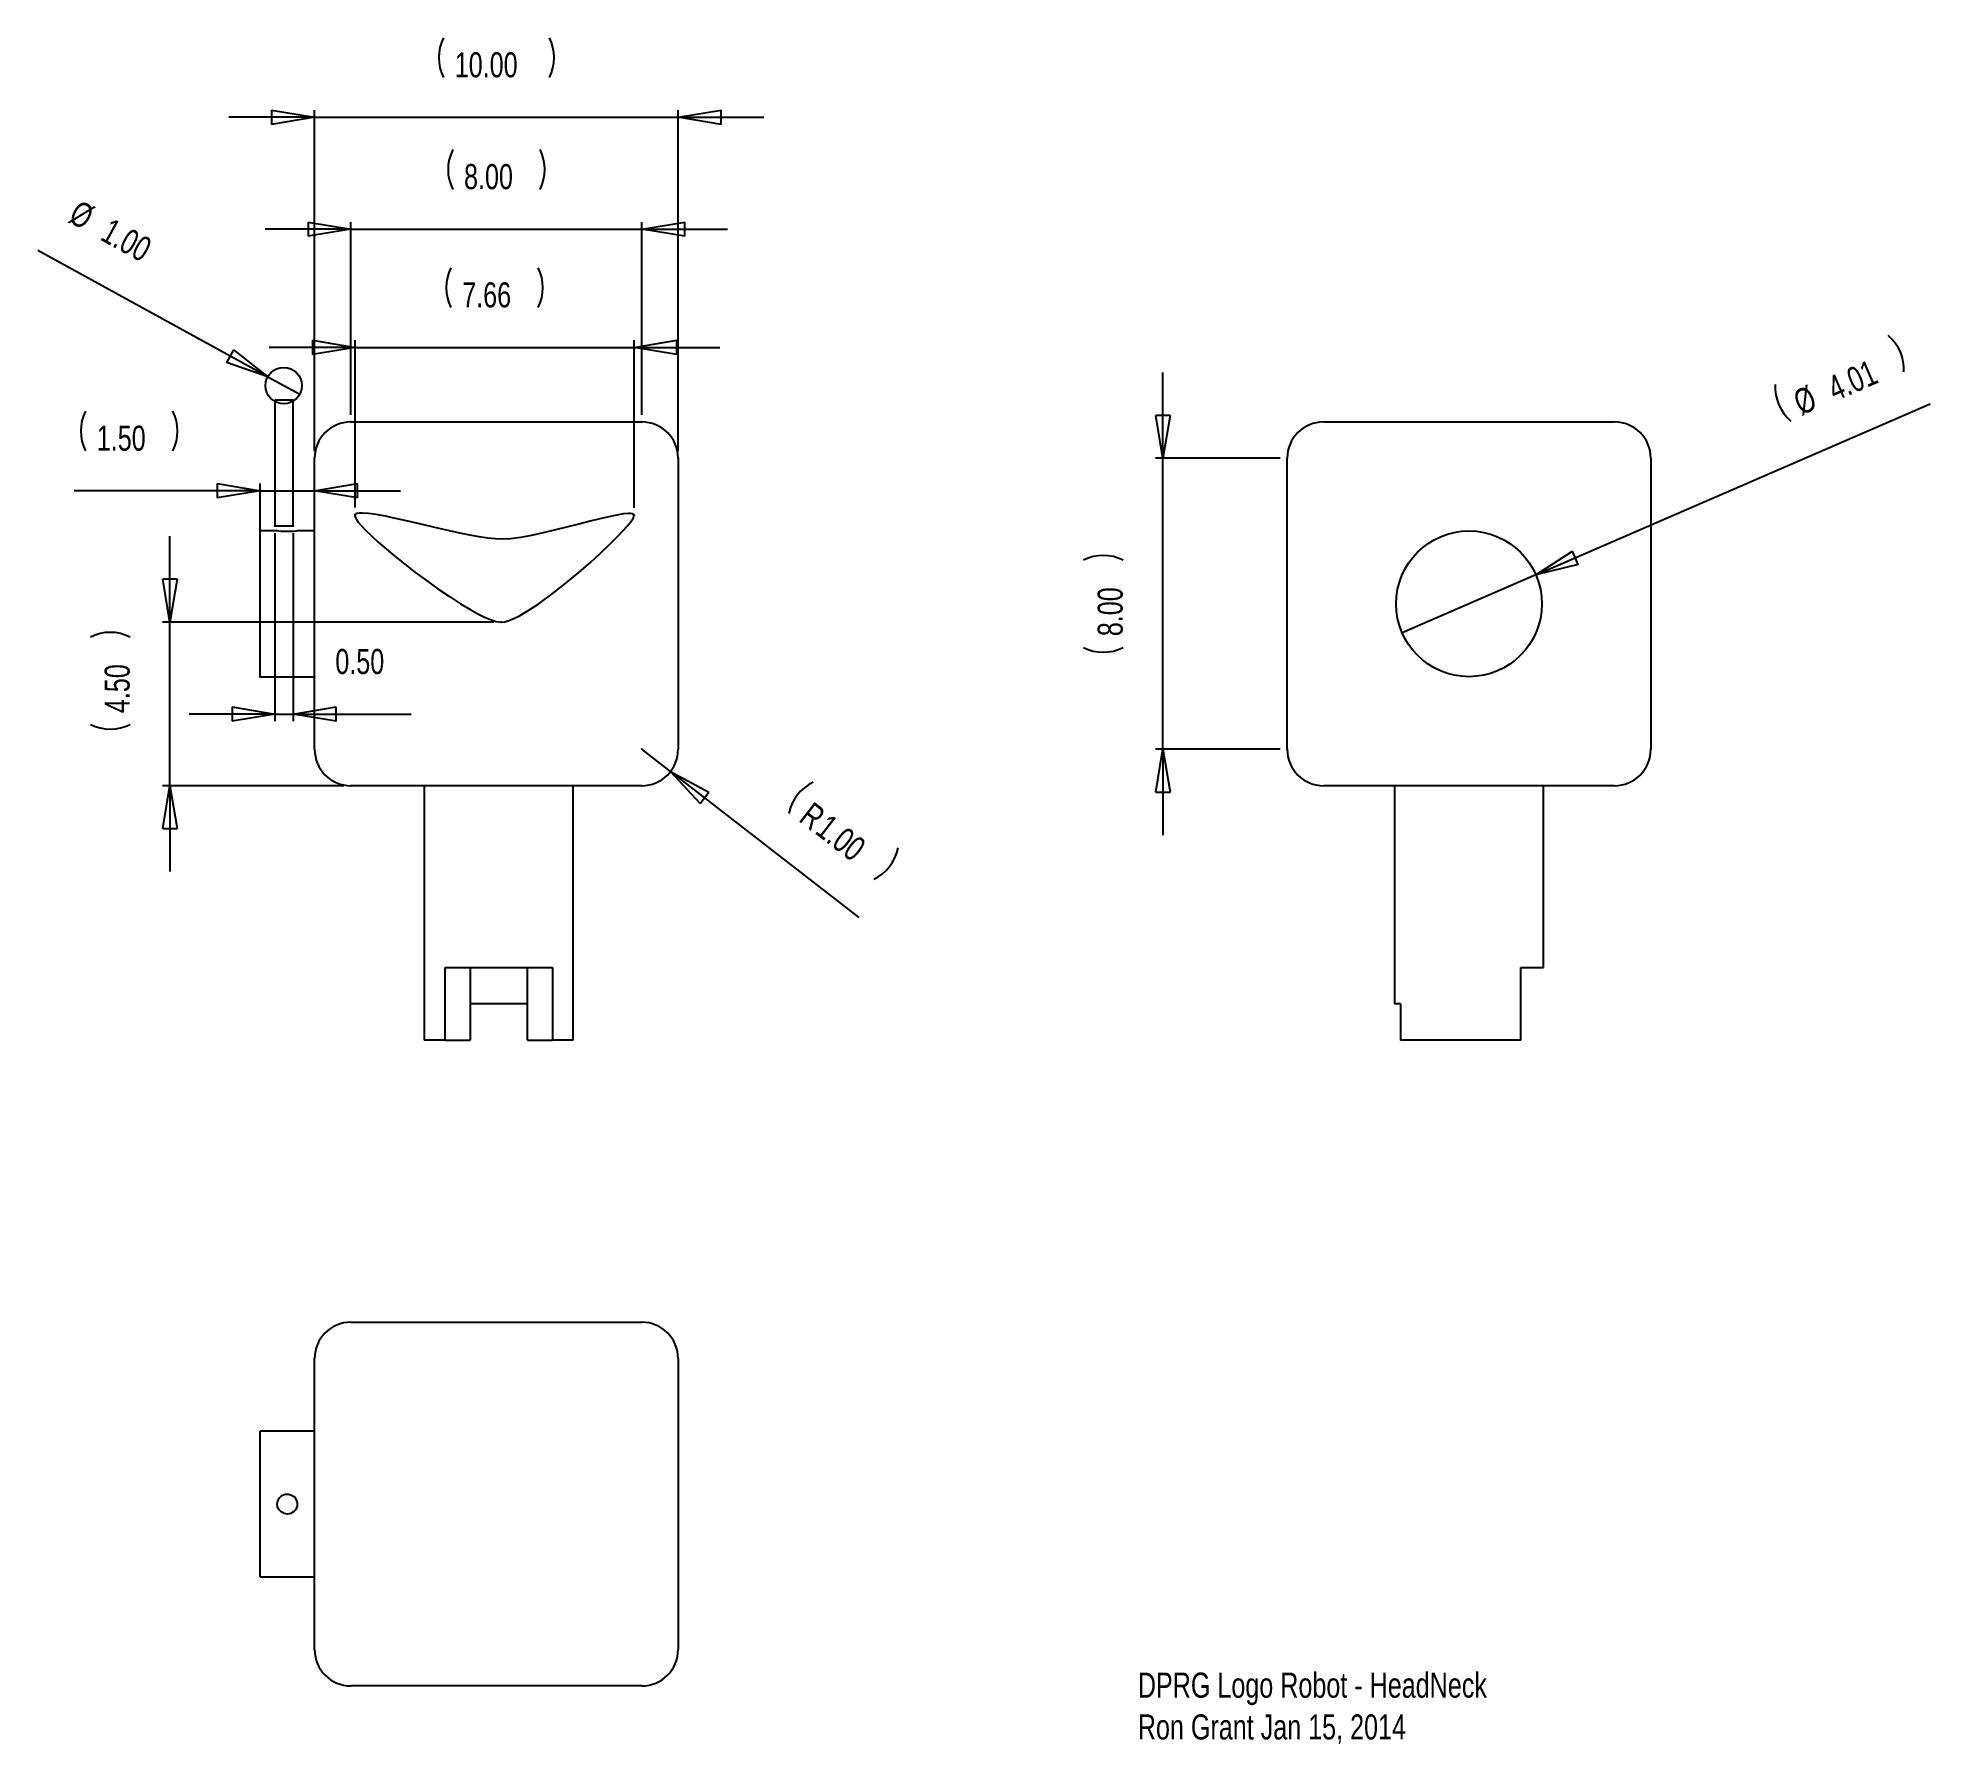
# Model space of a CAD drawing. Extents: x 0.4 to 10.8, y 0.8 to 10.2.
import ezdxf

# ---------------------------------------------------------------- set-up
doc = ezdxf.new("R2010")
doc.units = 0
doc.header["$MEASUREMENT"] = 0
doc.header["$PDSIZE"] = -1
doc.styles.add('SLDTEXTSTYLE0', font='txt', dxfattribs={"width": 0.75})
doc.dimstyles.new('SLDDIMSTYLE0', dxfattribs={"dimtxt": 0.137795, "dimasz": 0.23622, "dimexe": 0.03937, "dimexo": 0.0625, "dimgap": 0.034449, "dimtad": 0, "dimtih": 1, "dimtoh": 1, "dimlfac": 5, "dimzin": 0, "dimdsep": 46, "dimtxsty": 'Standard', "dimblk1": 'CLOSED', "dimblk2": 'CLOSED', "dimsah": 1, "dimcen": 0.09, "dimclrd": 255, "dimclre": 255, "dimclrt": 255, "dimadec": 0, "dimazin": 0, "dimtfac": 1, "dimtdec": 4, "dimtofl": 0, "dimtmove": 0, "dimatfit": 3, "dimldrblk": 'CLOSED', "dimfxl": 1, "dimtolj": 1, "dimtzin": 12, "dimarcsym": 0})
doc.dimstyles.new('SLDDIMSTYLE1', dxfattribs={"dimtxt": 0.137795, "dimasz": 0.23622, "dimexe": 0.03937, "dimexo": 0.0625, "dimgap": 0.034449, "dimtad": 0, "dimtih": 1, "dimtoh": 1, "dimlfac": 5, "dimzin": 4, "dimdsep": 46, "dimtxsty": 'Standard', "dimblk1": 'CLOSED', "dimblk2": 'CLOSED', "dimsah": 1, "dimcen": 0.09, "dimclrd": 255, "dimclre": 255, "dimclrt": 255, "dimadec": 0, "dimazin": 0, "dimtfac": 1, "dimtdec": 4, "dimtmove": 0, "dimatfit": 3, "dimldrblk": 'CLOSED', "dimfxl": 1, "dimtolj": 1, "dimtzin": 12, "dimarcsym": 0})
doc.dimstyles.new('SLDDIMSTYLE2', dxfattribs={"dimtxt": 0.137795, "dimasz": 0.23622, "dimexe": 0.03937, "dimexo": 0.0625, "dimgap": 0.034449, "dimtad": 0, "dimtih": 1, "dimtoh": 1, "dimlfac": 5, "dimzin": 4, "dimdsep": 46, "dimtxsty": 'Standard', "dimblk1": 'CLOSED', "dimblk2": 'CLOSED', "dimsah": 1, "dimcen": 0.09, "dimclrd": 255, "dimclre": 255, "dimclrt": 255, "dimadec": 0, "dimazin": 0, "dimtfac": 1, "dimtdec": 4, "dimtofl": 0, "dimtmove": 0, "dimatfit": 3, "dimldrblk": 'CLOSED', "dimfxl": 1, "dimtolj": 1, "dimtzin": 12, "dimarcsym": 0})
doc.dimstyles.new('SLDDIMSTYLE3', dxfattribs={"dimtxt": 0.137795, "dimasz": 0.23622, "dimexe": 0.03937, "dimexo": 0.0625, "dimgap": 0.034449, "dimtad": 0, "dimtih": 1, "dimtoh": 1, "dimlfac": 5, "dimzin": 12, "dimdsep": 46, "dimtxsty": 'Standard', "dimblk1": 'CLOSED', "dimblk2": 'CLOSED', "dimsah": 1, "dimcen": 0.09, "dimclrd": 255, "dimclre": 255, "dimclrt": 255, "dimadec": 0, "dimazin": 0, "dimtfac": 1, "dimtdec": 4, "dimtofl": 0, "dimtmove": 0, "dimatfit": 3, "dimldrblk": 'CLOSED', "dimfxl": 1, "dimtolj": 1, "dimtzin": 12, "dimarcsym": 0})
doc.dimstyles.new('SLDDIMSTYLE4', dxfattribs={"dimtxt": 0.137795, "dimasz": 0.23622, "dimexe": 0.03937, "dimexo": 0.0625, "dimgap": 0.034449, "dimtad": 0, "dimtih": 1, "dimtoh": 1, "dimlfac": 5, "dimzin": 4, "dimdsep": 46, "dimtxsty": 'Standard', "dimblk1": 'CLOSED', "dimblk2": 'CLOSED', "dimsah": 1, "dimcen": 0.09, "dimclrd": 255, "dimclre": 255, "dimclrt": 255, "dimadec": 0, "dimazin": 0, "dimtfac": 1, "dimtdec": 4, "dimtofl": 0, "dimtmove": 0, "dimatfit": 3, "dimldrblk": 'CLOSED', "dimfxl": 1, "dimtolj": 1, "dimtzin": 12, "dimarcsym": 0})
doc.dimstyles.new('SLDDIMSTYLE5', dxfattribs={"dimtxt": 0.137795, "dimasz": 0.23622, "dimexe": 0.03937, "dimexo": 0.0625, "dimgap": 0.034449, "dimtad": 0, "dimtih": 1, "dimtoh": 1, "dimlfac": 5, "dimzin": 12, "dimdsep": 46, "dimtxsty": 'Standard', "dimblk1": 'CLOSED', "dimblk2": 'CLOSED', "dimsah": 1, "dimcen": 0.09, "dimclrd": 255, "dimclre": 255, "dimclrt": 255, "dimadec": 0, "dimazin": 0, "dimtfac": 1, "dimtdec": 4, "dimtmove": 0, "dimatfit": 3, "dimldrblk": 'CLOSED', "dimfxl": 1, "dimtolj": 1, "dimtzin": 12, "dimarcsym": 0})

# ---------------------------------------------------------------- blocks, each defined once
blk = doc.blocks.new('_CLOSED')
for p, q in [((-1, 0.166667), (0, 0)), ((-1, 0.166667), (-1, -0.166667)), ((0, 0), (-1, -0.166667)), ((0, 0), (-1, 0))]:
    blk.add_line(p, q)
blk = doc.blocks.new('*D0')
at = {"color": 7, "linetype": 'Continuous'}
for p, q in [((1.682, 7.464), (1.682, 6.429)), ((1.782, 7.464), (1.782, 6.429)), ((1.682, 6.469), (1.21, 6.469)), ((1.682, 6.469), (1.782, 6.469)), ((1.782, 6.469), (2.432, 6.469))]:
    blk.add_line(p, q, dxfattribs=at)
at = {"color": 7}
for p in [(1.682, 7.503), (1.782, 7.503)]:
    blk.add_point(p, dxfattribs=at)
at = {"xscale": 0.2362204724, "yscale": 0.2362204724}
for p, rotation in [((1.682, 6.469), 360), ((1.782, 6.469), 180)]:
    blk.add_blockref('_CLOSED', p, dxfattribs=dict(at, rotation=rotation))
at = {"color": 255, "insert": (2.014, 6.687), "char_height": 0.1378, "attachment_point": 7, "style": 'SLDTEXTSTYLE0'}
blk.add_mtext('0.50', dxfattribs=at)
blk = doc.blocks.new('*D2')
at = {"color": 7, "linetype": 'Continuous'}
for q in [(0.378, 9.017), (1.818, 8.227)]:
    blk.add_line((1.642, 8.323), q, dxfattribs=at)
at = {"color": 7}
for p in [(1.642, 8.323), (1.818, 8.227)]:
    blk.add_point(p, dxfattribs=at)
at = {"xscale": 0.2362204724, "yscale": 0.2362204724, "rotation": 331.2595321704}
blk.add_blockref('_CLOSED', (1.642, 8.323), dxfattribs=at)
at = {"color": 255, "char_height": 0.1378, "attachment_point": 7, "rotation": 331.2595, "style": 'SLDTEXTSTYLE0'}
for s, insert in [('%%c', (0.536, 9.175)), ('1.00', (0.713, 9.078))]:
    blk.add_mtext(s, dxfattribs=dict(at, insert=insert))
blk = doc.blocks.new('*D3')
at = {"color": 7, "linetype": 'Continuous'}
for p, q in [((2.1, 8.114), (2.1, 9.174)), ((3.7, 8.114), (3.7, 9.174)), ((2.1, 9.135), (1.628, 9.135)), ((2.1, 9.135), (3.7, 9.135)), ((3.7, 9.135), (4.172, 9.135))]:
    blk.add_line(p, q, dxfattribs=at)
for centre, start, end in [((2.878, 9.463), 153.4349, 206.5651), ((2.922, 9.463), 333.4349, 26.5651)]:
    blk.add_arc(centre, 0.244, start, end, dxfattribs=at)
at = {"color": 7}
for p in [(2.1, 8.075), (3.7, 8.075)]:
    blk.add_point(p, dxfattribs=at)
at = {"xscale": 0.2362204724, "yscale": 0.2362204724}
for p, rotation in [((2.1, 9.135), 360), ((3.7, 9.135), 180)]:
    blk.add_blockref('_CLOSED', p, dxfattribs=dict(at, rotation=rotation))
at = {"color": 255, "insert": (2.722, 9.353), "char_height": 0.1378, "attachment_point": 7, "style": 'SLDTEXTSTYLE0'}
blk.add_mtext('8.00', dxfattribs=at)
blk = doc.blocks.new('*D4')
at = {"color": 7, "linetype": 'Continuous'}
for p, q in [((1.9, 7.914), (1.9, 9.789)), ((3.9, 7.914), (3.9, 9.789)), ((1.9, 9.75), (1.428, 9.75)), ((1.9, 9.75), (3.9, 9.75)), ((3.9, 9.75), (4.372, 9.75))]:
    blk.add_line(p, q, dxfattribs=at)
for centre, start, end in [((2.827, 10.078), 153.4349, 206.5651), ((2.973, 10.078), 333.4349, 26.5651)]:
    blk.add_arc(centre, 0.244, start, end, dxfattribs=at)
at = {"color": 7}
for p in [(1.9, 7.875), (3.9, 7.875)]:
    blk.add_point(p, dxfattribs=at)
at = {"xscale": 0.2362204724, "yscale": 0.2362204724}
blk.add_blockref('_CLOSED', (1.9, 9.75), dxfattribs=at)
at = {"xscale": 0.2362204724, "yscale": 0.2362204724, "rotation": 180}
blk.add_blockref('_CLOSED', (3.9, 9.75), dxfattribs=at)
at = {"color": 255, "insert": (2.671, 9.968), "char_height": 0.1378, "attachment_point": 7, "style": 'SLDTEXTSTYLE0'}
blk.add_mtext('10.00', dxfattribs=at)
blk = doc.blocks.new('*D5')
at = {"color": 7, "linetype": 'Continuous'}
for p, q in [((2.124, 8.485), (1.651, 8.485)), ((2.124, 7.605), (2.124, 8.524)), ((2.124, 8.485), (3.657, 8.485)), ((3.657, 7.603), (3.657, 8.524)), ((3.657, 8.485), (4.129, 8.485))]:
    blk.add_line(p, q, dxfattribs=at)
for centre, start, end in [((2.868, 8.813), 153.4349, 206.5651), ((2.912, 8.813), 333.4349, 26.5651)]:
    blk.add_arc(centre, 0.244, start, end, dxfattribs=at)
at = {"color": 7}
for p in [(2.124, 7.566), (3.657, 7.563)]:
    blk.add_point(p, dxfattribs=at)
at = {"xscale": 0.2362204724, "yscale": 0.2362204724}
for p, rotation in [((2.124, 8.485), 360), ((3.657, 8.485), 180)]:
    blk.add_blockref('_CLOSED', p, dxfattribs=dict(at, rotation=rotation))
at = {"color": 255, "insert": (2.712, 8.703), "char_height": 0.1378, "attachment_point": 7, "style": 'SLDTEXTSTYLE0'}
blk.add_mtext('7.66', dxfattribs=at)
blk = doc.blocks.new('*D6')
at = {"color": 7, "linetype": 'Continuous'}
for p, q in [((1.104, 6.974), (1.104, 7.447)), ((2.886, 6.974), (1.064, 6.974)), ((1.104, 6.075), (1.104, 6.974)), ((2.061, 6.075), (1.064, 6.075)), ((1.104, 6.075), (1.104, 5.603))]:
    blk.add_line(p, q, dxfattribs=at)
for centre, start, end in [((0.776, 6.674), 63.4349, 116.5651), ((0.776, 6.63), 243.4349, 296.5651)]:
    blk.add_arc(centre, 0.244, start, end, dxfattribs=at)
at = {"color": 7}
for p in [(2.926, 6.974), (2.1, 6.075)]:
    blk.add_point(p, dxfattribs=at)
at = {"xscale": 0.2362204724, "yscale": 0.2362204724}
for p, rotation in [((1.104, 6.974), 270), ((1.104, 6.075), 90)]:
    blk.add_blockref('_CLOSED', p, dxfattribs=dict(at, rotation=rotation))
at = {"color": 255, "insert": (0.885, 6.474), "char_height": 0.1378, "attachment_point": 7, "rotation": 90, "style": 'SLDTEXTSTYLE0'}
blk.add_mtext('4.50', dxfattribs=at)
blk = doc.blocks.new('*D7')
at = {"color": 7, "linetype": 'Continuous'}
for q in [(3.7, 6.275), (4.894, 5.351)]:
    blk.add_line((3.858, 6.153), q, dxfattribs=at)
for centre, start, end in [((4.748, 5.874), 115.7043, 168.8344), ((4.87, 5.78), 295.7043, 348.8344)]:
    blk.add_arc(centre, 0.244, start, end, dxfattribs=at)
at = {"color": 7}
for p in [(3.7, 6.275), (3.858, 6.153)]:
    blk.add_point(p, dxfattribs=at)
at = {"xscale": 0.2362204724, "yscale": 0.2362204724, "rotation": 142.2693115637999}
blk.add_blockref('_CLOSED', (3.858, 6.153), dxfattribs=at)
at = {"color": 255, "attachment_point": 7, "rotation": 322.2693, "style": 'SLDTEXTSTYLE0'}
for s, insert, char_height in [('R', (4.557, 5.883), 0.138), ('1.00', (4.645, 5.815), 0.1378)]:
    blk.add_mtext(s, dxfattribs=dict(at, insert=insert, char_height=char_height))
blk = doc.blocks.new('*D8')
at = {"color": 7, "linetype": 'Continuous'}
for p, q in [((1.6, 6.714), (1.6, 7.736)), ((1.9, 6.714), (1.9, 7.736)), ((1.6, 7.697), (0.577, 7.697)), ((1.6, 7.697), (1.9, 7.697)), ((1.9, 7.697), (2.372, 7.697))]:
    blk.add_line(p, q, dxfattribs=at)
for centre, start, end in [((0.858, 8.025), 153.4349, 206.5651), ((0.902, 8.025), 333.4349, 26.5651)]:
    blk.add_arc(centre, 0.244, start, end, dxfattribs=at)
at = {"color": 7}
for p in [(1.6, 6.674), (1.9, 6.674)]:
    blk.add_point(p, dxfattribs=at)
at = {"xscale": 0.2362204724, "yscale": 0.2362204724}
for p, rotation in [((1.6, 7.697), 360), ((1.9, 7.697), 180)]:
    blk.add_blockref('_CLOSED', p, dxfattribs=dict(at, rotation=rotation))
at = {"color": 255, "insert": (0.702, 7.915), "char_height": 0.1378, "attachment_point": 7, "style": 'SLDTEXTSTYLE0'}
blk.add_mtext('1.50', dxfattribs=at)
blk = doc.blocks.new('*D9')
at = {"color": 7, "linetype": 'Continuous'}
for p, q in [((6.566, 7.875), (6.566, 8.347)), ((7.211, 7.875), (6.526, 7.875)), ((6.566, 6.275), (6.566, 7.875)), ((7.211, 6.275), (6.526, 6.275)), ((6.566, 6.275), (6.566, 5.803))]:
    blk.add_line(p, q, dxfattribs=at)
for centre, start, end in [((6.238, 7.097), 63.4349, 116.5651), ((6.238, 7.053), 243.4349, 296.5651)]:
    blk.add_arc(centre, 0.244, start, end, dxfattribs=at)
at = {"color": 7}
for p in [(7.25, 7.875), (7.25, 6.275)]:
    blk.add_point(p, dxfattribs=at)
at = {"xscale": 0.2362204724, "yscale": 0.2362204724}
for p, rotation in [((6.566, 7.875), 270), ((6.566, 6.275), 90)]:
    blk.add_blockref('_CLOSED', p, dxfattribs=dict(at, rotation=rotation))
at = {"color": 255, "insert": (6.347, 6.897), "char_height": 0.1378, "attachment_point": 7, "rotation": 90, "style": 'SLDTEXTSTYLE0'}
blk.add_mtext('8.00', dxfattribs=at)
blk = doc.blocks.new('*D10')
at = {"color": 7, "linetype": 'Continuous'}
for q in [(10.787, 8.174), (7.882, 6.916)]:
    blk.add_line((8.618, 7.234), q, dxfattribs=at)
for centre, start, end in [((10.399, 8.363), 356.8678, 49.9979), ((10.178, 8.267), 176.8678, 229.9979)]:
    blk.add_arc(centre, 0.244, start, end, dxfattribs=at)
at = {"color": 7}
for p in [(8.618, 7.234), (7.882, 6.916)]:
    blk.add_point(p, dxfattribs=at)
at = {"xscale": 0.2362204724, "yscale": 0.2362204724, "rotation": 203.4328757149}
blk.add_blockref('_CLOSED', (8.618, 7.234), dxfattribs=at)
at = {"color": 255, "char_height": 0.1378, "attachment_point": 7, "rotation": 23.4329, "style": 'SLDTEXTSTYLE0'}
for s, insert in [('4.01', (10.264, 8.185)), ('%%c', (10.078, 8.105))]:
    blk.add_mtext(s, dxfattribs=dict(at, insert=insert))

msp = doc.modelspace()

# ---------------------------------------------------------------- linework, layer by layer
at = {"color": 5, "linetype": 'Continuous'}
for p, q in [((1.6824, 7.5033), (1.6824, 8.1967)), ((1.6824, 8.1967), (1.7824, 8.1967)), ((1.7824, 7.5033), (1.7824, 8.1967)), ((1.6824, 7.5033), (1.7824, 7.5033))]:
    msp.add_line(p, q, dxfattribs=at)
at = {"color": 7, "linetype": 'Continuous'}
for p, q in [((2.1, 8.075), (3.7, 8.075)), ((7.45, 8.075), (9.05, 8.075)), ((1.9, 6.275), (1.9, 7.875)), ((3.9, 7.875), (3.9, 6.275)), ((7.25, 6.275), (7.25, 7.875)), ((9.25, 7.875), (9.25, 6.275)), ((1.695, 7.4756), (1.6, 7.4756)), ((1.6, 6.6744), (1.6, 7.4756)), ((1.9, 7.4756), (1.8043, 7.4756)), ((1.6, 6.6744), (1.9, 6.6744)), ((3.7, 6.075), (2.1, 6.075)), ((2.5032, 6.075), (2.5032, 4.675)), ((3.3232, 4.675), (3.3232, 6.075)), ((9.05, 6.075), (7.45, 6.075)), ((7.84, 6.075), (7.84, 4.875)), ((8.66, 5.075), (8.66, 6.075)), ((2.6185, 4.675), (2.6185, 5.075)), ((2.6185, 5.075), (3.2078, 5.075)), ((2.7551, 5.075), (2.7551, 4.675)), ((3.0713, 4.675), (3.0713, 5.075)), ((3.2078, 5.075), (3.2078, 4.675)), ((8.5351, 4.675), (8.5351, 5.075)), ((8.5351, 5.075), (8.66, 5.075)), ((3.0713, 4.875), (2.7551, 4.875)), ((7.8741, 4.875), (7.84, 4.875)), ((7.8741, 4.875), (7.8741, 4.675)), ((2.6185, 4.675), (2.5032, 4.675)), ((2.6185, 4.675), (2.7551, 4.675)), ((3.0713, 4.675), (3.2078, 4.675)), ((3.3232, 4.675), (3.2078, 4.675)), ((8.5351, 4.675), (7.8741, 4.675)), ((2.1, 3.125), (3.7, 3.125)), ((1.9, 1.325), (1.9, 2.925)), ((3.9, 2.925), (3.9, 1.325)), ((1.9, 2.5256), (1.6, 2.5256)), ((1.6, 1.7244), (1.6, 2.5256)), ((1.6, 1.7244), (1.9, 1.7244)), ((3.7, 1.125), (2.1, 1.125))]:
    msp.add_line(p, q, dxfattribs=at)
at = {"color": 7, "linetype": 'Continuous', "flags": 128}
for points in [[(2.1237, 7.5655), (2.1224, 7.5627), (2.1221, 7.5591), (2.1245, 7.5501), (2.1306, 7.5386), (2.1404, 7.5248), (2.1585, 7.5032), (2.182, 7.4784), (2.2104, 7.4507), (2.25, 7.4143), (2.2949, 7.3753), (2.3441, 7.3344), (2.3966, 7.2923), (2.4516, 7.2499), (2.5148, 7.2028), (2.5785, 7.1574), (2.6414, 7.1146), (2.7022, 7.0756), (2.7595, 7.0413), (2.7985, 7.0199), (2.8345, 7.0021), (2.8668, 6.9883), (2.8995, 6.9777), (2.9256, 6.9741)], [(2.9323, 7.4304), (2.8958, 7.4317), (2.8532, 7.4362), (2.8055, 7.4434), (2.7536, 7.4528), (2.6985, 7.4639), (2.5845, 7.4892), (2.469, 7.5162), (2.4055, 7.531), (2.3451, 7.5446), (2.2892, 7.5563), (2.2392, 7.5656), (2.1963, 7.5718), (2.1618, 7.5742), (2.1468, 7.5738), (2.135, 7.5718), (2.1282, 7.5692), (2.1237, 7.5655)], [(2.9256, 6.9741), (2.9456, 6.9763), (2.9693, 6.9831), (2.9963, 6.9942), (3.0262, 7.0092), (3.0784, 7.0398), (3.1354, 7.0776), (3.2075, 7.13), (3.2818, 7.1881), (3.3559, 7.2496), (3.4169, 7.3027), (3.4744, 7.3549), (3.5267, 7.4046), (3.5723, 7.4504), (3.5982, 7.4779), (3.62, 7.5026), (3.6372, 7.5239), (3.6468, 7.5374), (3.6534, 7.5486), (3.6569, 7.5582), (3.6571, 7.561), (3.6566, 7.5633)], [(3.6566, 7.5633), (3.6546, 7.5661), (3.6514, 7.5682), (3.647, 7.5698), (3.6383, 7.5713), (3.6272, 7.5716), (3.5984, 7.5691), (3.5618, 7.5631), (3.5185, 7.5541), (3.4697, 7.5427), (3.4165, 7.5295), (3.3601, 7.5151), (3.2931, 7.498), (3.2253, 7.4811), (3.1582, 7.4653), (3.0936, 7.4514), (3.0333, 7.4403), (2.9789, 7.433), (2.9323, 7.4304)], [(1.8043, 7.4755), (1.8037, 7.4754), (1.7967, 7.4745), (1.7846, 7.4733), (1.7684, 7.4722), (1.7502, 7.4718), (1.7321, 7.4722), (1.7161, 7.4732), (1.7037, 7.4745), (1.6965, 7.4754), (1.695, 7.4756), (1.695, 7.4756)], [(1.695, 2.125), (1.6981, 2.1431), (1.7069, 2.1592), (1.7206, 2.1715), (1.7377, 2.1786), (1.7561, 2.1797), (1.7737, 2.1746), (1.7887, 2.1641), (1.7995, 2.1491), (1.8046, 2.1313), (1.8037, 2.1129), (1.7967, 2.096), (1.7846, 2.0822), (1.7684, 2.0732), (1.7502, 2.07), (1.7321, 2.073), (1.7161, 2.0817), (1.7037, 2.0954), (1.6965, 2.1124), (1.695, 2.125)]]:
    msp.add_lwpolyline(points, dxfattribs=at)
at = {"color": 5, "linetype": 'Continuous'}
msp.add_circle((1.73, 8.275), 0.1, dxfattribs=at)
at = {"color": 7, "linetype": 'Continuous'}
msp.add_circle((8.25, 7.075), 0.4006, dxfattribs=at)
for centre, start, end in [((2.1, 7.875), 90, 180), ((3.7, 7.875), 0, 90), ((7.45, 7.875), 90, 180), ((9.05, 7.875), 0, 90), ((2.1, 6.275), 180, 270), ((3.7, 6.275), 270, 0), ((7.45, 6.275), 180, 270), ((9.05, 6.275), 270, 0), ((2.1, 2.925), 90, 180), ((3.7, 2.925), 0, 90), ((2.1, 1.325), 180, 270), ((3.7, 1.325), 270, 0)]:
    msp.add_arc(centre, 0.2, start, end, dxfattribs=at)

# ---------------------------------------------------------------- texts
at = {"color": 255, "insert": (6.4283, 1.1981), "char_height": 0.137795, "attachment_point": 1, "style": 'SLDTEXTSTYLE0'}
msp.add_mtext('DPRG Logo Robot - HeadNeck\\PRon Grant Jan 15, 2014\\P', dxfattribs=at)

# ---------------------------------------------------------------- dimensions: what is measured, and where the dimension line sits
at = {"color": 255}
for base, p1, p2, dimstyle, picture, middle in [((1.9, 9.7496), (1.9, 7.875), (3.9, 7.875), 'SLDDIMSTYLE2', '*D4', (2.9, 9.7496)), ((2.1, 9.1348), (2.1, 8.075), (3.7, 8.075), 'SLDDIMSTYLE2', '*D3', (2.9, 9.1348)), ((2.1237, 8.4846), (2.1237, 7.5655), (3.6566, 7.5633), 'SLDDIMSTYLE3', '*D5', (2.8902, 8.4846)), ((1.6, 7.6966), (1.6, 6.6744), (1.9, 6.6744), 'SLDDIMSTYLE2', '*D8', (0.8799, 7.6966)), ((1.6824, 6.4689), (1.6824, 7.5033), (1.7824, 7.5033), 'SLDDIMSTYLE0', '*D0', (2.1915, 6.4689))]:
    dim = msp.add_linear_dim(base=base, p1=p1, p2=p2, dimstyle=dimstyle, dxfattribs=at)
    dim.commit()
    dim.dimension.update_dxf_attribs({"geometry": picture, "text_midpoint": middle, "dimtype": 160})
for p1, p2, dimstyle, picture, middle in [((1.8177, 8.2269), (1.6423, 8.3231), 'SLDDIMSTYLE1', '*D2', (0.658, 8.8629)), ((7.8824, 6.9157), (8.6176, 7.2343), 'SLDDIMSTYLE5', '*D10', (10.4277, 8.0188))]:
    dim = msp.add_diameter_dim_2p(p1=p1, p2=p2, dimstyle=dimstyle)
    dim.commit()
    dim.dimension.update_dxf_attribs({"geometry": picture, "text_midpoint": middle, "dimtype": 163})
for base, p1, p2, picture, middle in [((6.5656, 6.275), (7.25, 6.275), (7.25, 7.875), '*D9', (6.5656, 7.075)), ((1.1037, 6.075), (2.1, 6.075), (2.9256, 6.9741), '*D6', (1.1037, 6.6522))]:
    dim = msp.add_linear_dim(base=base, p1=p1, p2=p2, angle=90, dimstyle='SLDDIMSTYLE2', dxfattribs=at)
    dim.commit()
    dim.dimension.update_dxf_attribs({"geometry": picture, "text_midpoint": middle, "dimtype": 160})
dim = msp.add_radius_dim(center=(3.7, 6.275), mpoint=(3.8582, 6.1526), dimstyle='SLDDIMSTYLE4')
dim.commit()
dim.dimension.update_dxf_attribs({"geometry": '*D7', "text_midpoint": (4.6262, 5.5584), "dimtype": 164})

doc.saveas('drawing.dxf')
